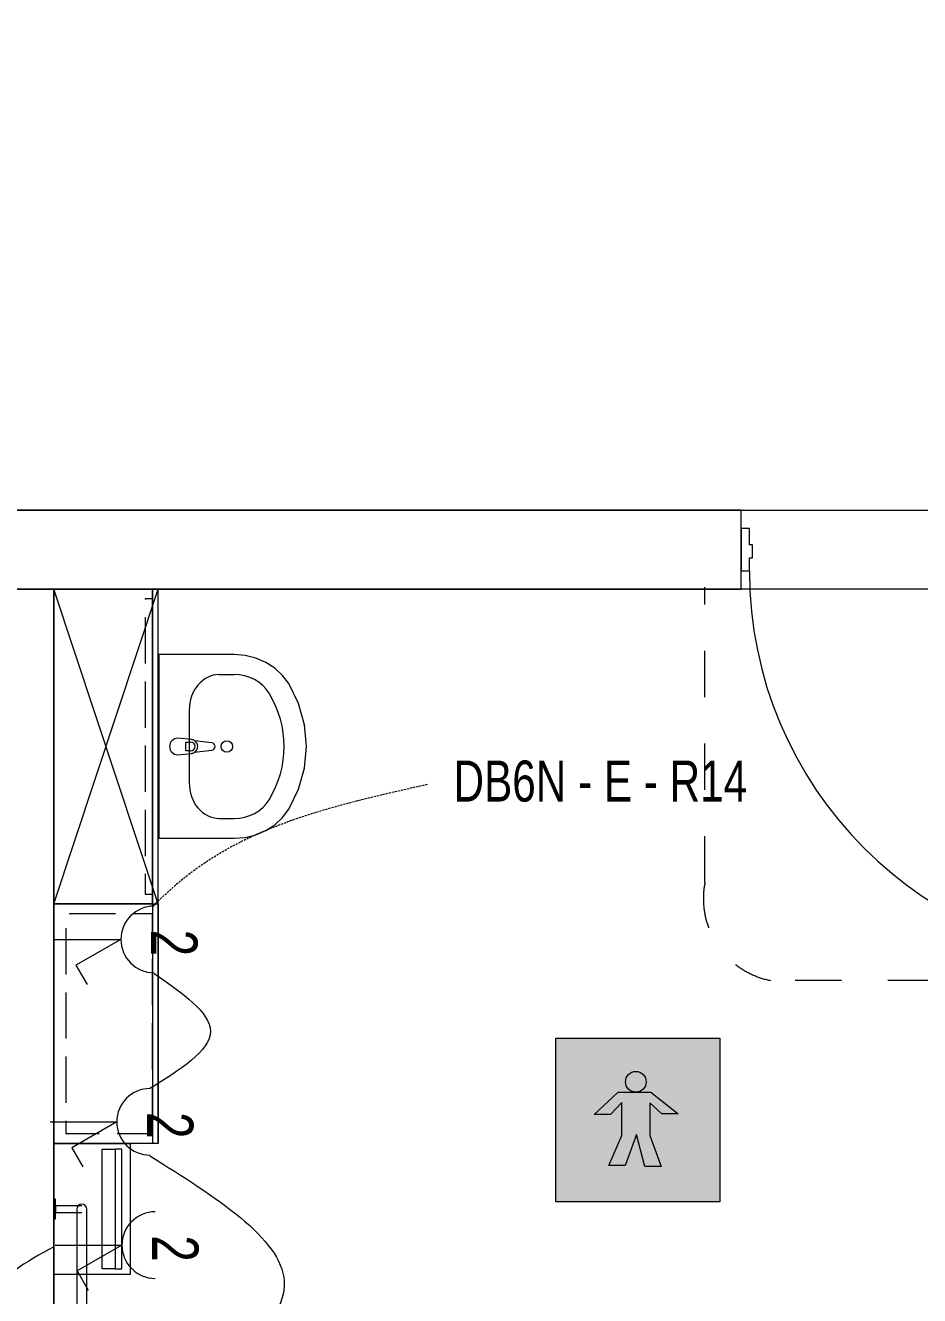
# Model space of a CAD drawing. Header units: millimetres. Extents: x 11356 to 46017, y -5218 to 16780.
# Drawn here: x 17873 to 20599, y -1021 to 2852 of the extents above; entities that cross this region are included whole.
import ezdxf

# ---------------------------------------------------------------- set-up
doc = ezdxf.new("R2010")
doc.units = ezdxf.units.MM
for name, pattern in [('IMPORT-Dashed', [282.222223, 141.111112, -141.111112]), ('IMPORT-Hidden Line', [195.611112, 141.111112, -54.5]), ('WSP_NZ_Hidden', [9.5, 6.5, -3])]:
    doc.linetypes.add(name, pattern=pattern)
for name, color, linetype, lineweight in [('_Essential Power', 1, 'Continuous', 13), ('_Non Essential Power', 1, 'Continuous', 13), ('A-Des_ Columns', 7, 'Continuous', 13), ('A-Des_ Columns_Pen_No__183', 250, 'Continuous', 18), ('A-Des_ Columns_Pen_No__81', 251, 'Continuous', 18), ('A-Des_ Fittings General_Pen_No__1', 7, 'Continuous', 13), ('A-Des_ Fittings General_Pen_No__81', 251, 'Continuous', 18), ('A-Des_ Fittings Joinery_Pen_No__81', 251, 'Continuous', 18), ('A-Des_ Fittings Plumbing', 7, 'Continuous', 13), ('A-Des_ Fittings Plumbing_Pen_No__81', 251, 'Continuous', 18), ('A-Des_ Walls', 7, 'Continuous', 13), ('A-Des_ Walls_Pen_No__81', 251, 'Continuous', 18), ('ARCHICAD Doors_Pen_No__81', 251, 'Continuous', 18), ('L07 Enlarged Ground Proposed Plan 02_GFGF Enlarged Proposed Plan 02_dwg', 8, 'Continuous', 13), ('New_A-Des_ Zones_Pen_No__94', 250, 'Continuous', 18)]:
    doc.layers.add(name, color=color, linetype=linetype, lineweight=lineweight)
doc.styles.add('Arial Narrow', font='ARIALN.TTF', dxfattribs={"width": 0.9, "height": 125})

# ---------------------------------------------------------------- blocks, each defined once
blk = doc.blocks.new('L07 Enlarged Ground Proposed Plan 02_GFGF Enlarged Proposed Plan 02_dwg_Towel Rail _1377_9__1-12185926-NEW GROUND FLOOR LAYOUT - ELECTRICAL PROPOSED PLAN 02')
at = {"layer": 'A-Des_ Fittings General_Pen_No__81', "color": 254}
blk.add_line((18059.7, -1507.2), (18059.7, -757.2), dxfattribs=at)
at = {"layer": 'A-Des_ Fittings General_Pen_No__81', "color": 254, "flags": 128}
for points in [[(17964.7, -727.2), (17959.7, -727.2), (17959.7, -787.2), (17964.7, -787.2)], [(17964.7, -1477.2), (17959.7, -1477.2), (17959.7, -1537.2), (17964.7, -1537.2)]]:
    blk.add_lwpolyline(points, close=True, dxfattribs=at)
for points in [[(18044.7, -747.2), (17964.7, -747.2), (17964.7, -767.2), (18044.7, -767.2)], [(18029.7, -757.2), (18029.7, -1132.2), (18029.7, -1507.2)], [(18044.7, -1497.2), (17964.7, -1497.2), (17964.7, -1517.2), (18044.7, -1517.2)]]:
    blk.add_lwpolyline(points, dxfattribs=at)
at = {"layer": 'A-Des_ Fittings General_Pen_No__81', "color": 254}
for centre, start, end in [((18044.7, -757.2), 0, 180), ((18044.7, -1507.2), 180, 0)]:
    blk.add_arc(centre, 15, start, end, dxfattribs=at)
blk = doc.blocks.new('L07 Enlarged Ground Proposed Plan 02_GFGF Enlarged Proposed Plan 02_dwg_CI Tools Door_11__1-12185996-NEW GROUND FLOOR LAYOUT - ELECTRICAL PROPOSED PLAN 02')
at = {"layer": 'ARCHICAD Doors_Pen_No__81', "color": 254, "flags": 128}
for points in [[(20089.7, 1228.3), (20089.7, 1268.3), (20079.7, 1268.3), (20079.7, 1318.3), (20054.7, 1318.3), (20054.7, 1188.3), (20079.7, 1188.3), (20079.7, 1228.3), (20089.7, 1228.3), (20089.7, 1268.3), (20079.7, 1268.3), (20079.7, 1318.3), (20054.7, 1318.3), (20054.7, 1188.3), (20079.7, 1188.3), (20079.7, 1228.3)], [(21264.7, 1228.3), (21264.7, 1268.3), (21274.7, 1268.3), (21274.7, 1318.3), (21299.7, 1318.3), (21299.7, 1188.3), (21274.7, 1188.3), (21274.7, 1228.3), (21264.7, 1228.3), (21264.7, 1268.3), (21274.7, 1268.3), (21274.7, 1318.3), (21299.7, 1318.3), (21299.7, 1188.3), (21274.7, 1188.3), (21274.7, 1228.3)], [(21234.7, -6.7), (21234.7, 1188.3), (21274.7, 1188.3), (21274.7, -6.7), (21234.7, -6.7), (21234.7, 1188.3), (21274.7, 1188.3), (21274.7, -6.7)]]:
    blk.add_lwpolyline(points, close=True, dxfattribs=at)
at = {"layer": 'ARCHICAD Doors_Pen_No__81', "color": 254}
blk.add_arc((21274.7, 1188.3), 1195, 180, 270, dxfattribs=at)
blk = doc.blocks.new('L07 Enlarged Ground Proposed Plan 02_GFGF Enlarged Proposed Plan 02_dwg_Wall_10_1-12185997-NEW GROUND FLOOR LAYOUT - ELECTRICAL PROPOSED PLAN 02')
at = {"layer": 'A-Des_ Walls', "color": 50, "flags": 128}
blk.add_lwpolyline([(15519.7, 1373.3), (15519.7, 1318.3), (15519.7, 1188.3), (15519.7, 1133.3), (20054.7, 1133.3), (20054.7, 1188.3), (20054.7, 1318.3), (20054.7, 1373.3), (15519.7, 1373.3)], dxfattribs=at)
at = {"layer": 'A-Des_ Walls_Pen_No__81', "color": 254}
blk.add_line((17959.7, 1133.3), (20054.7, 1133.3), dxfattribs=at)
at = {"layer": 'A-Des_ Walls_Pen_No__81', "color": 254, "flags": 128}
blk.add_lwpolyline([(20054.7, 1188.3), (20054.7, 1318.3), (20054.7, 1373.3), (15519.7, 1373.3), (15519.7, 1318.3), (15519.7, 1188.3)], dxfattribs=at)
blk.add_blockref('L07 Enlarged Ground Proposed Plan 02_GFGF Enlarged Proposed Plan 02_dwg_CI Tools Door_11__1-12185996-NEW GROUND FLOOR LAYOUT - ELECTRICAL PROPOSED PLAN 02', (0, 0))
blk = doc.blocks.new('L07 Enlarged Ground Proposed Plan 02_GFGF Enlarged Proposed Plan 02_dwg_Wall_20_1-12186018-NEW GROUND FLOOR LAYOUT - ELECTRICAL PROPOSED PLAN 02')
at = {"layer": 'A-Des_ Walls', "color": 50, "flags": 128}
blk.add_lwpolyline([(17719.7, 1133.3), (17719.7, -3866.7), (17959.7, -3866.7), (17959.7, 1133.3)], close=True, dxfattribs=at)
at = {"layer": 'A-Des_ Walls_Pen_No__81', "color": 254}
blk.add_line((17959.7, -3866.7), (17959.7, 1133.3), dxfattribs=at)
blk = doc.blocks.new('L07 Enlarged Ground Proposed Plan 02_GFGF Enlarged Proposed Plan 02_dwg_Basin 24_82__1-12186247-NEW GROUND FLOOR LAYOUT - ELECTRICAL PROPOSED PLAN 02')
at = {"layer": 'A-Des_ Fittings Plumbing', "color": 50, "flags": 128}
blk.add_lwpolyline([(18279.7, 373.3), (18508.8, 373.3), (18542.5, 376), (18575.1, 384), (18605.7, 397.1), (18633.1, 414.8), (18656.5, 436.6), (18675.3, 461.8), (18705.2, 522.7), (18723.5, 587.1), (18729.7, 653.3), (18723.5, 719.5), (18705.2, 784), (18675.3, 844.8), (18656.5, 870), (18633.1, 891.8), (18605.7, 909.5), (18575.1, 922.6), (18542.5, 930.6), (18508.8, 933.3), (18279.7, 933.3)], close=True, dxfattribs=at)
at = {"layer": 'A-Des_ Fittings Plumbing_Pen_No__81', "color": 254}
for p, q in [((18463, 872.4), (18508.8, 872.4)), ((18372, 764.2), (18372, 542.4)), ((18379, 674.3), (18337, 678.3)), ((18441.4, 664.4), (18388.5, 671)), ((18337, 628.3), (18379, 632.3)), ((18388.5, 635.6), (18441.4, 642.2)), ((18463, 434.2), (18508.8, 434.2))]:
    blk.add_line(p, q, dxfattribs=at)
at = {"layer": 'A-Des_ Fittings Plumbing_Pen_No__81', "color": 254, "flags": 128}
blk.add_lwpolyline([(18279.7, 373.3), (18508.8, 373.3), (18542.5, 376), (18575.1, 384), (18605.7, 397.1), (18633.1, 414.8), (18656.5, 436.6), (18675.3, 461.8), (18705.2, 522.7), (18723.5, 587.1), (18729.7, 653.3), (18723.5, 719.5), (18705.2, 784), (18675.3, 844.8), (18656.5, 870), (18633.1, 891.8), (18605.7, 909.5), (18575.1, 922.6), (18542.5, 930.6), (18508.8, 933.3), (18279.7, 933.3)], close=True, dxfattribs=at)
blk.add_lwpolyline([(18376.8, 639.7), (18361.9, 639.7), (18361.9, 666.9), (18376.8, 666.9)], dxfattribs=at)
at = {"layer": 'A-Des_ Fittings Plumbing_Pen_No__81', "color": 254}
blk.add_circle((18486.8, 653.3), 17.5, dxfattribs=at)
for centre, radius, start, end in [((18337, 653.3), 25, 90, 270), ((18376.8, 653.3), 13.6, 270, 90), ((18377.1, 653.3), 21.1, 57.229, 84.8304), ((18377.1, 653.3), 21.1, 302.771, 57.229), ((18440, 653.3), 11.2, 277.1389, 82.8611), ((18377.1, 653.3), 21.1, 275.1696, 302.771)]:
    blk.add_arc(centre, radius, start, end, dxfattribs=at)
for centre, major_axis, ratio, start_param, end_param in [((18463, 764.1), (0, 108.3), 0.83962, 0, 1.570796), ((18508.8, 764.2), (121.2, 0), 0.892754, 0.496975, 1.570796), ((18279.7, 653.3), (381.8, 0), 0.892754, 5.78621, 6.78016), ((18463, 542.5), (0, 108.3), 0.83962, 1.570796, 3.141593), ((18508.8, 542.4), (-121.2, 0), 0.892754, 1.570796, 2.644618)]:
    blk.add_ellipse(centre, major_axis=major_axis, ratio=ratio, start_param=start_param, end_param=end_param, dxfattribs=at)
blk = doc.blocks.new('L07 Enlarged Ground Proposed Plan 02_GFGF Enlarged Proposed Plan 02_dwg_Column_12_1-12186313-NEW GROUND FLOOR LAYOUT - ELECTRICAL PROPOSED PLAN 02')
at = {"layer": 'A-Des_ Columns', "color": 50, "flags": 128}
blk.add_lwpolyline([(18259.7, 1133.3), (17959.7, 1133.3), (17959.7, 173.3), (18259.7, 173.3)], close=True, dxfattribs=at)
at = {"layer": 'A-Des_ Columns_Pen_No__81', "color": 254, "flags": 128}
blk.add_lwpolyline([(18259.7, 1133.3), (17959.7, 1133.3), (17959.7, 173.3), (18259.7, 173.3)], close=True, dxfattribs=at)
blk = doc.blocks.new('L07 Enlarged Ground Proposed Plan 02_GFGF Enlarged Proposed Plan 02_dwg_Cadimage Cabinet_127__1-12186394-NEW GROUND FLOOR LAYOUT - ELECTRICAL PROPOSED PLAN 02')
at = {"layer": 'A-Des_ Fittings Joinery_Pen_No__81', "color": 254, "flags": 128}
for points in [[(17959.7, -556.7), (17959.7, 173.3), (18259.7, 173.3), (18259.7, -556.7)], [(18277.7, 173.3), (18277.7, -556.7)]]:
    blk.add_lwpolyline(points, close=True, dxfattribs=at)
at = {"layer": 'A-Des_ Fittings Joinery_Pen_No__81', "color": 254, "linetype": 'IMPORT-Hidden Line', "flags": 128}
blk.add_lwpolyline([(18259.7, -526.7), (18259.7, 143.3), (17995.7, 143.3), (17995.7, -526.7)], close=True, dxfattribs=at)
blk = doc.blocks.new('L07 Enlarged Ground Proposed Plan 02_GFGF Enlarged Proposed Plan 02_dwg_Cadimage Cabinet_128__1-12186395-NEW GROUND FLOOR LAYOUT - ELECTRICAL PROPOSED PLAN 02')
at = {"layer": 'A-Des_ Fittings Joinery_Pen_No__81', "color": 254, "flags": 128}
for points in [[(17959.7, -956.7), (17959.7, -556.7), (18191.7, -556.7), (18191.7, -956.7), (17959.7, -956.7), (17959.7, -556.7), (18191.7, -556.7), (18191.7, -956.7)], [(18166.7, -938.7), (18166.7, -574.7), (18146.7, -574.7), (18146.7, -938.7)]]:
    blk.add_lwpolyline(points, close=True, dxfattribs=at)
blk.add_lwpolyline([(18146.7, -938.7), (18106.7, -938.7), (18106.7, -574.7), (18146.7, -574.7)], dxfattribs=at)
blk = doc.blocks.new('L07 Enlarged Ground Proposed Plan 02_GFGF Enlarged Proposed Plan 02_dwg_Cadimage Cabinet_129__1-12186396-NEW GROUND FLOOR LAYOUT - ELECTRICAL PROPOSED PLAN 02')
at = {"layer": 'A-Des_ Fittings Joinery_Pen_No__81', "color": 254}
blk.add_line((18277.7, -538.7), (18277.7, 155.3), dxfattribs=at)
at = {"layer": 'A-Des_ Fittings Joinery_Pen_No__81', "color": 254, "flags": 128}
blk.add_lwpolyline([(17959.7, -556.7), (17959.7, 173.3), (18277.7, 173.3), (18277.7, -556.7), (17959.7, -556.7), (17959.7, 173.3), (18277.7, 173.3), (18277.7, -556.7)], close=True, dxfattribs=at)
blk = doc.blocks.new('L07 Enlarged Ground Proposed Plan 02_GFGF Enlarged Proposed Plan 02_dwg_Cadimage Cabinet_130__1-12186397-NEW GROUND FLOOR LAYOUT - ELECTRICAL PROPOSED PLAN 02')
at = {"layer": 'A-Des_ Fittings Joinery_Pen_No__81', "color": 254}
blk.add_line((18277.7, 173.3), (18277.7, 1133.3), dxfattribs=at)
at = {"layer": 'A-Des_ Fittings Joinery_Pen_No__81', "color": 254, "linetype": 'IMPORT-Hidden Line', "flags": 128}
blk.add_lwpolyline([(18259.7, 203.3), (18259.7, 1103.3), (18237.7, 1103.3), (18237.7, 203.3)], close=True, dxfattribs=at)
blk = doc.blocks.new('L07 Enlarged Ground Proposed Plan 02_GFGF Enlarged Proposed Plan 02_dwg-12097911-NEW GROUND FLOOR LAYOUT - ELECTRICAL PROPOSED PLAN 02')
at = {"layer": 'A-Des_ Columns_Pen_No__183', "color": 253}
for p, q in [((17959.7, 173.3), (18277.7, 1133.3)), ((18277.7, 173.3), (17959.7, 1133.3))]:
    blk.add_line(p, q, dxfattribs=at)
at = {"layer": 'A-Des_ Fittings General_Pen_No__1', "color": 9, "linetype": 'IMPORT-Dashed'}
for p, q in [((19944.4, 239.2), (19944.4, 1139.2)), ((21489.7, -60.3), (20144.4, -60.3))]:
    blk.add_line(p, q, dxfattribs=at)
blk.add_arc((20194.2, 189.5), 254.7, 168.7264, 258.7263, dxfattribs=at)
at = {"layer": 'New_A-Des_ Zones_Pen_No__94', "color": 253, "flags": 128}
blk.add_lwpolyline([(11894.6, 1373.3), (22709.7, 1373.3), (22709.7, 3773.3), (22179.5, 3773.3)], dxfattribs=at)
blk.add_lwpolyline([(18259.7, 173.3), (17959.7, 173.3), (17959.7, -3866.7), (23499.7, -3866.7), (23499.7, -1116.7), (21609.7, -1116.7), (21609.7, -1936.7), (21489.7, -1936.7), (21489.7, 1133.3), (18259.7, 1133.3)], close=True, dxfattribs=at)
for name in ['L07 Enlarged Ground Proposed Plan 02_GFGF Enlarged Proposed Plan 02_dwg_Wall_10_1-12185997-NEW GROUND FLOOR LAYOUT - ELECTRICAL PROPOSED PLAN 02', 'L07 Enlarged Ground Proposed Plan 02_GFGF Enlarged Proposed Plan 02_dwg_Wall_20_1-12186018-NEW GROUND FLOOR LAYOUT - ELECTRICAL PROPOSED PLAN 02', 'L07 Enlarged Ground Proposed Plan 02_GFGF Enlarged Proposed Plan 02_dwg_Column_12_1-12186313-NEW GROUND FLOOR LAYOUT - ELECTRICAL PROPOSED PLAN 02', 'L07 Enlarged Ground Proposed Plan 02_GFGF Enlarged Proposed Plan 02_dwg_Cadimage Cabinet_130__1-12186397-NEW GROUND FLOOR LAYOUT - ELECTRICAL PROPOSED PLAN 02', 'L07 Enlarged Ground Proposed Plan 02_GFGF Enlarged Proposed Plan 02_dwg_Basin 24_82__1-12186247-NEW GROUND FLOOR LAYOUT - ELECTRICAL PROPOSED PLAN 02', 'L07 Enlarged Ground Proposed Plan 02_GFGF Enlarged Proposed Plan 02_dwg_Cadimage Cabinet_127__1-12186394-NEW GROUND FLOOR LAYOUT - ELECTRICAL PROPOSED PLAN 02', 'L07 Enlarged Ground Proposed Plan 02_GFGF Enlarged Proposed Plan 02_dwg_Cadimage Cabinet_129__1-12186396-NEW GROUND FLOOR LAYOUT - ELECTRICAL PROPOSED PLAN 02', 'L07 Enlarged Ground Proposed Plan 02_GFGF Enlarged Proposed Plan 02_dwg_Cadimage Cabinet_128__1-12186395-NEW GROUND FLOOR LAYOUT - ELECTRICAL PROPOSED PLAN 02', 'L07 Enlarged Ground Proposed Plan 02_GFGF Enlarged Proposed Plan 02_dwg_Towel Rail _1377_9__1-12185926-NEW GROUND FLOOR LAYOUT - ELECTRICAL PROPOSED PLAN 02']:
    blk.add_blockref(name, (0, 0))
blk = doc.blocks.new('Body Protected')
at = {"layer": '_Non Essential Power'}
h = blk.add_hatch(color=255, dxfattribs=at)
h.dxf.hatch_style = 1
h.paths.add_polyline_path([(12592, -5845.3), (13092, -5845.3), (13092, -5346.8), (12592, -5346.8)])
h.paths.add_polyline_path([(12781.5, -5511.6), (12835.8, -5511.2, -0.414214), (12804.2, -5479.6, -1), (12867.4, -5479.6, -0.414214), (12835.8, -5511.2), (12881.5, -5511.6), (12965.2, -5577), (12915.2, -5577), (12878, -5543.6), (12878, -5643.6), (12912.8, -5737.4), (12862.8, -5737.4), (12837.5, -5640.6), (12803.3, -5734.6), (12753.3, -5734.6), (12793.5, -5643), (12793.5, -5543), (12759, -5579.2), (12709, -5579.2)], flags=16)
h.paths.add_polyline_path([(12867.4, -5479.6, 1), (12804.2, -5479.6, 1)], flags=0)
at = {"layer": '_Non Essential Power', "true_color": 0x139b48}
h = blk.add_hatch(color=114, dxfattribs=at)
h.dxf.hatch_style = 1
h.paths.add_polyline_path([(13092, -5346.8), (12592, -5346.8), (12592, -5845.3), (13092, -5845.3)])
h.paths.add_polyline_path([(12781.5, -5511.6), (12835.8, -5511.2, -0.414214), (12804.2, -5479.6, -1), (12867.4, -5479.6, -0.414214), (12835.8, -5511.2), (12881.5, -5511.6), (12965.2, -5577), (12915.2, -5577), (12878, -5543.6), (12878, -5643.6), (12912.8, -5737.4), (12862.8, -5737.4), (12837.5, -5640.6), (12803.3, -5734.6), (12753.3, -5734.6), (12793.5, -5643), (12793.5, -5543), (12759, -5579.2), (12709, -5579.2)], flags=16)
h.paths.add_polyline_path([(12878, -5543.6), (12915.2, -5577), (12965.2, -5577), (12881.5, -5511.6), (12781.5, -5511.6), (12709, -5579.2), (12759, -5579.2), (12793.5, -5543), (12793.5, -5643), (12753.3, -5734.6), (12803.3, -5734.6), (12837.5, -5640.6), (12862.8, -5737.4), (12912.8, -5737.4), (12878, -5643.6)], flags=0)
h = blk.add_hatch(color=114, dxfattribs=at)
h.dxf.hatch_style = 1
h.paths.add_polyline_path([(12793.5, -5643), (12753.3, -5734.6), (12803.3, -5734.6), (12837.5, -5640.6), (12862.8, -5737.4), (12912.8, -5737.4), (12878, -5643.6), (12878, -5543.6), (12915.2, -5577), (12965.2, -5577), (12881.5, -5511.6), (12781.5, -5511.6), (12709, -5579.2), (12759, -5579.2), (12793.5, -5543)])
h.paths.add_polyline_path([(12867.4, -5479.6, 1), (12804.2, -5479.6, 1)])
at = {"layer": '_Non Essential Power', "color": 255}
for p, q in [((12709, -5579.2), (12781.5, -5511.6)), ((12781.5, -5511.6), (12881.5, -5511.6)), ((12881.5, -5511.6), (12965.2, -5577)), ((12793.5, -5543), (12759, -5579.2)), ((12793.5, -5643), (12793.5, -5543)), ((12915.2, -5577), (12878, -5543.6)), ((12878, -5543.6), (12878, -5643.6)), ((12759, -5579.2), (12709, -5579.2)), ((12965.2, -5577), (12915.2, -5577)), ((12753.3, -5734.6), (12793.5, -5643)), ((12837.5, -5640.6), (12803.3, -5734.6)), ((12862.8, -5737.4), (12837.5, -5640.6)), ((12878, -5643.6), (12912.8, -5737.4)), ((12803.3, -5734.6), (12753.3, -5734.6)), ((12912.8, -5737.4), (12862.8, -5737.4))]:
    blk.add_line(p, q, dxfattribs=at)
blk.add_lwpolyline([(12592, -5346.8), (13092, -5346.8), (13092, -5845.3), (12592, -5845.3)], close=True, dxfattribs=at)
blk.add_circle((12835.8, -5479.6), 31.6, dxfattribs=at)

msp = doc.modelspace()

# ---------------------------------------------------------------- linework, layer by layer
at = {"layer": '_Essential Power', "color": 10, "lineweight": 18}
for p, q in [((17960.6, 65.1), (18163.8, 65.1)), ((18163.8, 65.1), (18026.9, -13.9)), ((18026.9, -13.9), (18060.8, -72.6)), ((17948, -491), (18151.3, -491)), ((18151.3, -491), (18014.4, -570)), ((18014.4, -570), (18048.2, -628.7))]:
    msp.add_line(p, q, dxfattribs=at)
for centre in [(18265.4, 65.1), (18252.9, -491)]:
    msp.add_arc(centre, 101.6, 90, 270, dxfattribs=at)
at = {"layer": '_Essential Power', "color": 0, "linetype": 'WSP_NZ_Hidden'}
msp.add_spline([(18263.3, 168.4), (18346.5, 244.4), (19099, 538.3)], degree=3, dxfattribs=at)
at = {"layer": '_Essential Power'}
msp.add_spline([(18265.7, -39.2), (18436.6, -215), (18251.9, -389.9)], degree=3, dxfattribs=at)
at = {"layer": '_Non Essential Power', "color": 10, "lineweight": 18}
for p, q in [((17963.7, -866.7), (18166.9, -866.7)), ((18166.9, -866.7), (18030, -945.7)), ((18030, -945.7), (18063.9, -1004.4))]:
    msp.add_line(p, q, dxfattribs=at)
msp.add_arc((18268.5, -866.7), 101.6, 90, 270, dxfattribs=at)
at = {"layer": '_Non Essential Power'}
for points in [[(18251.8, -594.4), (18661.5, -977.1), (18247.9, -1409.8)], [(17959.6, -871.8), (17791.4, -1013.4), (17944.8, -1155)]]:
    msp.add_spline(points, degree=3, dxfattribs=at)

# ---------------------------------------------------------------- block references
msp.add_blockref('Body Protected', (6897.8, 5110.6), dxfattribs=at)
at = {"layer": 'L07 Enlarged Ground Proposed Plan 02_GFGF Enlarged Proposed Plan 02_dwg', "color": 253, "lineweight": 18}
msp.add_blockref('L07 Enlarged Ground Proposed Plan 02_GFGF Enlarged Proposed Plan 02_dwg-12097911-NEW GROUND FLOOR LAYOUT - ELECTRICAL PROPOSED PLAN 02', (0, 0), dxfattribs=at)

# ---------------------------------------------------------------- texts
at = {"layer": '_Essential Power', "color": 0, "insert": (19177.9, 610.3), "char_height": 125, "width": 1190.506, "attachment_point": 1, "style": 'Arial Narrow'}
msp.add_mtext('DB6N - E - R14', dxfattribs=at)
at = {"layer": '_Essential Power', "color": 1, "char_height": 141.1, "width": 97.748, "attachment_point": 1, "rotation": 270, "style": 'Arial Narrow'}
for insert in [(18397.1, 95), (18384.5, -461.1)]:
    msp.add_mtext('2', dxfattribs=dict(at, insert=insert))
at = {"layer": '_Non Essential Power', "color": 1, "insert": (18400.2, -836.8), "char_height": 141.1, "width": 97.748, "attachment_point": 1, "rotation": 270, "style": 'Arial Narrow'}
msp.add_mtext('2', dxfattribs=at)

doc.saveas('drawing.dxf')
